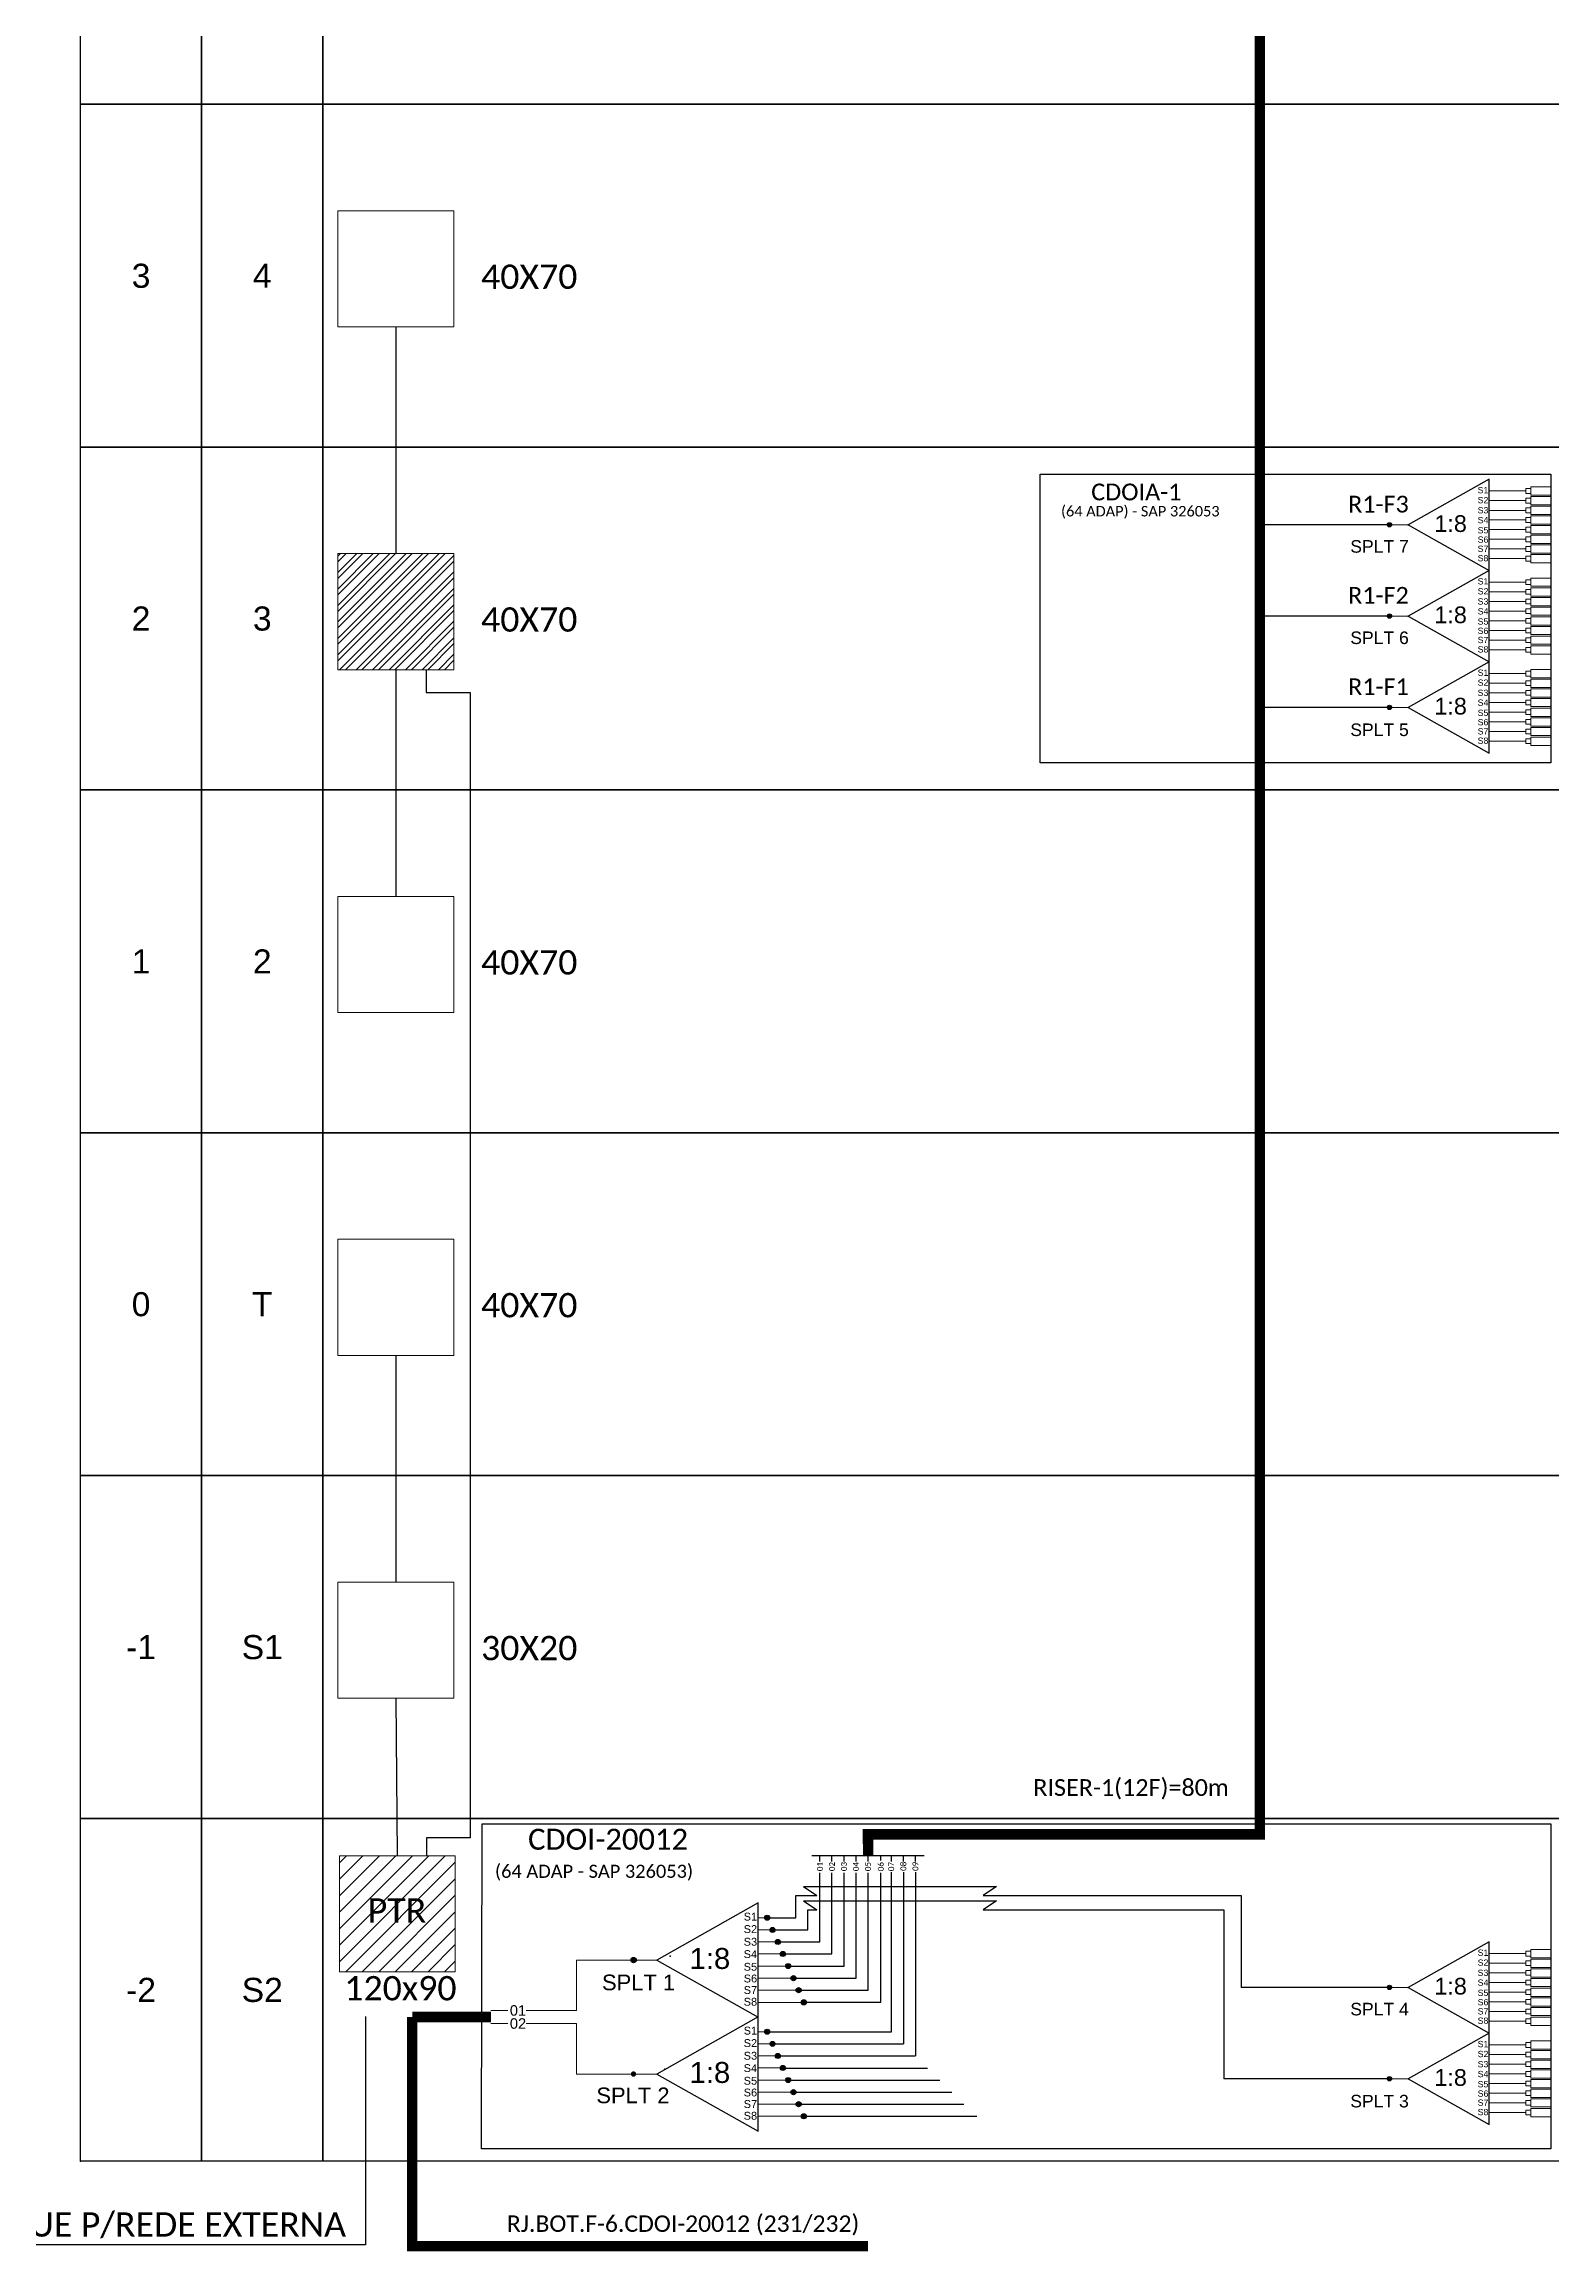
# Model space of a CAD drawing. Header units: millimetres. Extents: x 8709 to 9550, y -7102 to -6508.
# Drawn here: x 9348.6 to 9463.7, y -7015.5 to -6846.9 of the extents above; entities that cross this region are included whole.
import ezdxf
from ezdxf.enums import TextEntityAlignment as Align

# ---------------------------------------------------------------- set-up
doc = ezdxf.new("R2010")
doc.units = ezdxf.units.MM
doc.layers.add('AS BUILT', color=10, linetype='Continuous')
doc.layers.add('VPORT', color=7, linetype='Continuous')
doc.styles.add('ARIAL', font='arial.ttf')
doc.styles.add('WMF-Calibri0', font='calibri.ttf')
doc.linetypes.add('RESERVA', pattern='A,0.5,-0.15,["RESERVA",Standard,S=0.18,R=0,X=0,Y=-0.1],-1.3', length=1.95)

# ---------------------------------------------------------------- blocks, each defined once
blk = doc.blocks.new('ANDAR_MAIOR')
for points in [[(0, 32.74), (11.57, 32.74), (11.57, 0), (0, 0)], [(11.57, 32.74), (23.15, 32.74), (23.15, 0), (11.57, 0)], [(23.15, 32.74), (143.15, 32.74), (143.15, 0), (23.15, 0)], [(143.15, 32.74), (154.72, 32.74), (154.72, 0), (143.15, 0)], [(154.72, 32.74), (177.86, 32.74), (177.86, 0), (154.72, 0)]]:
    blk.add_lwpolyline(points, close=True)
blk.add_point((0, 0))
at = {"style": 'ARIAL', "flags": 4}
for tag, p in [('LOGICO', (5.79, 16.37)), ('REAL', (17.36, 16.37)), ("UC'S POR PISO", (148.93, 16.37)), ('N°DOS_APS', (166.29, 16.37))]:
    blk.add_attdef(tag, text='', height=2.3, dxfattribs=at).set_placement(p, align=Align.MIDDLE_CENTER)
blk = doc.blocks.new('SPLT_1-8_DIV_DIR')
h = blk.add_hatch(color=3)
h.dxf.hatch_style = 1
edge = h.paths.add_edge_path()
edge.add_arc((12.77, 4.04), 0.242, 0, 360)
h = blk.add_hatch(color=3)
h.dxf.hatch_style = 1
edge = h.paths.add_edge_path()
edge.add_arc((13.27, 2.88), 0.242, 0, 360)
h = blk.add_hatch(color=3)
h.dxf.hatch_style = 1
edge = h.paths.add_edge_path()
edge.add_arc((13.77, 1.73), 0.242, 0, 360)
h = blk.add_hatch(color=3)
h.dxf.hatch_style = 1
edge = h.paths.add_edge_path()
edge.add_arc((14.27, 0.58), 0.242, 0, 360)
h = blk.add_hatch(color=3)
h.dxf.hatch_style = 1
edge = h.paths.add_edge_path()
edge.add_arc((14.77, -0.58), 0.242, 0, 360)
h = blk.add_hatch(color=3)
h.dxf.hatch_style = 1
edge = h.paths.add_edge_path()
edge.add_arc((15.27, -1.73), 0.242, 0, 360)
h = blk.add_hatch(color=3)
h.dxf.hatch_style = 1
edge = h.paths.add_edge_path()
edge.add_arc((15.77, -2.88), 0.242, 0, 360)
h = blk.add_hatch(color=3)
h.dxf.hatch_style = 1
edge = h.paths.add_edge_path()
edge.add_arc((16.27, -4.04), 0.242, 0, 360)
at = {"color": 1}
blk.add_lwpolyline([(11.89, 5.45), (2.22, 0), (11.89, -5.45), (11.89, 5.45)], dxfattribs=at)
at = {"color": 7, "lineweight": 0}
for points in [[(12.77, 4.04), (11.89, 4.04)], [(11.89, 2.88), (13.27, 2.88)], [(11.89, 1.73), (13.77, 1.73)], [(11.89, 0.58), (14.27, 0.58)], [(11.89, -0.58), (14.77, -0.58)], [(11.89, -1.73), (15.27, -1.73)], [(11.89, -2.88), (15.77, -2.88)], [(11.89, -4.04), (16.27, -4.04)]]:
    blk.add_lwpolyline(points, dxfattribs=at)
at = {"color": 1, "lineweight": 0}
blk.add_lwpolyline([(2.22, 0), (0, 0)], dxfattribs=at)
at = {"color": 3}
for centre in [(12.77, 4.04), (13.27, 2.88), (13.77, 1.73), (14.27, 0.58), (14.77, -0.58), (15.27, -1.73), (15.77, -2.88), (16.27, -4.04)]:
    blk.add_circle(centre, 0.242, dxfattribs=at)
at = {"color": 1, "style": 'ARIAL'}
for s, height, p in [('S1', 0.75, (10.52, 3.77)), ('S2', 0.75, (10.52, 2.58)), ('S3', 0.75, (10.52, 1.37)), ('1:8', 2, (5.35, -0.85)), ('S4', 0.75, (10.52, 0.19)), ('S5', 0.75, (10.52, -1.02)), ('S6', 0.75, (10.52, -2.14)), ('S7', 0.75, (10.52, -3.24)), ('S8', 0.75, (10.52, -4.36))]:
    blk.add_text(s, height=height, dxfattribs=at).set_placement(p)
blk = doc.blocks.new('SPLITTER_')
blk.add_point((0, 0))
at = {"style": 'ARIAL', "flags": 4}
blk.add_attdef('SPLT', (0, -3.26), '', height=1.5, dxfattribs=at)
blk = doc.blocks.new('SPLT_1-8_SC-APC')
at = {"color": 1}
blk.add_lwpolyline([(-7.37, -2.1), (-17.04, -7.55), (-7.37, -13), (-7.37, -2.1)], dxfattribs=at)
at = {"color": 3, "lineweight": 0}
for points in [[(-2.99, -3.51), (-7.37, -3.51)], [(-7.37, -4.66), (-2.99, -4.66)], [(-2.41, -3.02), (-2.41, -4)], [(-2.41, -3.02), (0, -3.02)], [(-2.41, -4), (0, -4)], [(-2.41, -4.17), (-2.41, -5.16)], [(-2.41, -4.17), (0, -4.17)], [(-2.41, -5.16), (0, -5.16)], [(-7.37, -5.82), (-2.99, -5.82)], [(-7.37, -6.97), (-2.99, -6.97)], [(-2.41, -5.32), (-2.41, -6.31)], [(-2.41, -5.32), (0, -5.32)], [(-2.41, -6.31), (0, -6.31)], [(-2.41, -6.48), (-2.41, -7.46)], [(-2.41, -6.48), (0, -6.48)], [(-2.41, -7.46), (0, -7.46)], [(-2.41, -7.63), (-2.41, -8.62)], [(-2.41, -7.63), (0, -7.63)], [(-7.37, -8.12), (-2.99, -8.12)], [(-7.37, -9.28), (-2.99, -9.28)], [(-7.37, -10.43), (-2.99, -10.43)], [(-2.41, -8.62), (0, -8.62)], [(-2.41, -8.78), (-2.41, -9.77)], [(-2.41, -8.78), (0, -8.78)], [(-2.41, -9.77), (0, -9.77)], [(-2.41, -9.94), (-2.41, -10.92)], [(-2.41, -9.94), (0, -9.94)], [(-7.37, -11.58), (-2.99, -11.58)], [(-2.41, -10.92), (0, -10.92)], [(-2.41, -11.09), (-2.41, -12.08)], [(-2.41, -11.09), (0, -11.09)], [(-2.41, -12.08), (0, -12.08)]]:
    blk.add_lwpolyline(points, dxfattribs=at)
for points in [[(-2.99, -3.22), (-2.41, -3.22), (-2.41, -3.8), (-2.99, -3.8)], [(-2.99, -4.38), (-2.41, -4.38), (-2.41, -4.95), (-2.99, -4.95)], [(-2.99, -5.53), (-2.41, -5.53), (-2.41, -6.1), (-2.99, -6.1)], [(-2.99, -6.68), (-2.41, -6.68), (-2.41, -7.26), (-2.99, -7.26)], [(-2.99, -7.84), (-2.41, -7.84), (-2.41, -8.41), (-2.99, -8.41)], [(-2.99, -8.99), (-2.41, -8.99), (-2.41, -9.56), (-2.99, -9.56)], [(-2.99, -10.14), (-2.41, -10.14), (-2.41, -10.72), (-2.99, -10.72)], [(-2.99, -11.3), (-2.41, -11.3), (-2.41, -11.87), (-2.99, -11.87)]]:
    blk.add_lwpolyline(points, close=True, dxfattribs=at)
at = {"color": 1, "lineweight": 0}
blk.add_lwpolyline([(-17.04, -7.55), (-19.26, -7.55)], dxfattribs=at)
at = {"color": 1, "style": 'ARIAL'}
for s, height, p in [('S1', 0.75, (-8.74, -3.78)), ('S2', 0.75, (-8.74, -4.97)), ('1:8', 2, (-13.91, -8.4)), ('S3', 0.75, (-8.74, -6.18)), ('S4', 0.75, (-8.74, -7.36)), ('S5', 0.75, (-8.74, -8.57)), ('S6', 0.75, (-8.74, -9.69)), ('S7', 0.75, (-8.74, -10.78)), ('S8', 0.75, (-8.74, -11.9))]:
    blk.add_text(s, height=height, dxfattribs=at).set_placement(p)

msp = doc.modelspace()

# ---------------------------------------------------------------- hatches: boundary and pattern name
h = msp.add_hatch(color=3)
h.dxf.hatch_style = 1
edge = h.paths.add_edge_path()
edge.add_arc((9451.4, -6883.58), 0.164, 0, 360)
h = msp.add_hatch(color=3)
h.dxf.hatch_style = 1
edge = h.paths.add_edge_path()
edge.add_arc((9451.4, -6890.55), 0.164, 0, 360)
h = msp.add_hatch(color=3)
h.dxf.hatch_style = 1
edge = h.paths.add_edge_path()
edge.add_arc((9451.4, -6897.53), 0.164, 0, 360)
h = msp.add_hatch()
h.set_pattern_fill('ANSI31', color=1, scale=0.28052316, style=0)
h.paths.add_polyline_path([(9380.02, -6994.14), (9380.02, -6985.27), (9371.16, -6985.27), (9371.16, -6994.14)])
h.paths.add_polyline_path([(9373.81, -6990.42), (9377.63, -6990.42), (9377.63, -6988.47), (9373.81, -6988.47)], flags=24)
h = msp.add_hatch(color=3)
h.dxf.hatch_style = 1
edge = h.paths.add_edge_path()
edge.add_arc((9393.64, -6993.24), 0.205, 0, 360)
h = msp.add_hatch(color=3)
h.dxf.hatch_style = 1
edge = h.paths.add_edge_path()
edge.add_arc((9451.4, -6995.33), 0.164, 0, 360)
h = msp.add_hatch(color=3)
h.dxf.hatch_style = 1
h.paths.add_polyline_path([(9393.84, -7001.95, 1), (9393.43, -7001.95, 1)])
h = msp.add_hatch(color=3)
h.dxf.hatch_style = 1
edge = h.paths.add_edge_path()
edge.add_arc((9451.4, -7002.31), 0.164, 0, 360)
at = {"layer": 'VPORT'}
h = msp.add_hatch(dxfattribs=at)
h.set_pattern_fill('STEEL', color=1, scale=0.280523, style=0)
h.set_pattern_definition([(45, (0, 0), (-0.62979246, 0.62979246), []), (45, (0, 0.4453), (-0.62979246, 0.62979246), [])])
h.paths.add_polyline_path([(9379.92, -6885.78), (9371.05, -6885.78), (9371.05, -6894.65), (9379.92, -6894.65)])

# ---------------------------------------------------------------- linework, layer by layer
at = {"color": 5, "const_width": 0.8}
msp.add_lwpolyline([(9411.57, -6985.25), (9411.55, -6983.64), (9441.49, -6983.64), (9441.49, -6726.41)], dxfattribs=at)
at = {"color": 1, "lineweight": 0}
for points in [[(9371.05, -6859.59), (9379.92, -6859.59), (9379.92, -6868.45), (9371.05, -6868.45)], [(9371.05, -6885.78), (9379.92, -6885.78), (9379.92, -6894.65), (9371.05, -6894.65)], [(9371.05, -6911.98), (9379.92, -6911.98), (9379.92, -6920.84), (9371.05, -6920.84)], [(9371.05, -6938.17), (9379.92, -6938.17), (9379.92, -6947.04), (9371.05, -6947.04)], [(9371.05, -6964.37), (9379.92, -6964.37), (9379.92, -6973.23), (9371.05, -6973.23)], [(9371.16, -6985.27), (9380.02, -6985.27), (9380.02, -6994.14), (9371.16, -6994.14)]]:
    msp.add_lwpolyline(points, close=True, dxfattribs=at)
at = {"color": 3}
for points in [[(9375.48, -6868.45), (9375.48, -6885.78)], [(9375.48, -6894.65), (9375.48, -6911.98)], [(9377.8, -6894.65), (9377.8, -6896.4), (9381.15, -6896.4), (9381.15, -6983.91), (9377.81, -6983.91), (9377.81, -6985.27)], [(9375.48, -6947.04), (9375.48, -6964.37)], [(9375.48, -6973.23), (9375.59, -6985.27)]]:
    msp.add_lwpolyline(points, dxfattribs=at)
at = {"color": 1}
for points in [[(9424.71, -6879.72), (9463.73, -6879.72), (9463.73, -6901.77), (9424.71, -6901.77)], [(9382.07, -6982.83), (9463.73, -6982.83), (9463.73, -7007.66), (9382.01, -7007.66)]]:
    msp.add_lwpolyline(points, close=True, dxfattribs=at)
at = {"color": 5}
for points in [[(9451.4, -6883.58), (9441.49, -6883.58)], [(9451.4, -6890.55), (9441.49, -6890.55)], [(9451.4, -6897.53), (9441.49, -6897.53)], [(9403.85, -6998.72), (9413.34, -6998.72), (9413.34, -6986.53)], [(9404.65, -6991.85), (9407.88, -6991.85), (9407.88, -6986.59)], [(9405.05, -6992.77), (9408.8, -6992.77), (9408.8, -6986.59)], [(9405.45, -6993.7), (9409.72, -6993.7), (9409.72, -6986.59)], [(9405.85, -6994.62), (9410.65, -6994.62), (9410.65, -6986.59)], [(9406.25, -6995.54), (9411.57, -6995.54), (9411.57, -6986.59)], [(9406.65, -6996.46), (9412.53, -6996.46), (9412.53, -6986.59)], [(9407.26, -6985.25), (9415.84, -6985.25)], [(9407.88, -6985.7), (9407.88, -6985.25)], [(9408.8, -6985.7), (9408.8, -6985.25)], [(9409.72, -6985.7), (9409.72, -6985.25)], [(9410.65, -6985.7), (9410.65, -6985.25)], [(9411.57, -6985.7), (9411.57, -6985.25)], [(9412.53, -6985.64), (9412.53, -6985.25)], [(9413.34, -6985.7), (9413.34, -6985.25)], [(9414.27, -6985.7), (9414.27, -6985.25)], [(9414.27, -6986.53), (9414.27, -6999.65)], [(9415.19, -6985.7), (9415.19, -6985.25)], [(9415.19, -6986.53), (9415.19, -7000.57)], [(9404.25, -6999.65), (9414.27, -6999.65)], [(9404.65, -7000.57), (9415.19, -7000.57)]]:
    msp.add_lwpolyline(points, dxfattribs=at)
for points in [[(9403.85, -6990.01), (9406.03, -6990.01), (9406.03, -6988.3)], [(9406.03, -6988.3), (9407.65, -6988.3)], [(9420.36, -6988.3), (9440.07, -6988.3), (9440.07, -6995.33)], [(9404.25, -6990.93), (9406.96, -6990.93), (9406.96, -6989.4)], [(9406.96, -6989.4), (9407.65, -6989.4)], [(9420.36, -6989.4), (9438.75, -6989.4)], [(9438.75, -6989.4), (9438.75, -7002.31)], [(9451.4, -6995.33), (9440.07, -6995.33)], [(9451.4, -7002.31), (9438.75, -7002.31)]]:
    msp.add_lwpolyline(points)
at = {"color": 1, "const_width": 0.8}
for points in [[(9382.74, -6997.59), (9376.73, -6997.59)], [(9376.73, -6997.59), (9376.73, -7015.1), (9411.55, -7015.1)]]:
    msp.add_lwpolyline(points, dxfattribs=at)
at = {"color": 8, "linetype": 'RESERVA'}
for points in [[(9405.05, -7001.49), (9416.11, -7001.49)], [(9405.45, -7002.41), (9417.03, -7002.41)], [(9405.85, -7003.34), (9417.96, -7003.34)], [(9406.44, -7004.24), (9418.88, -7004.24)], [(9406.65, -7005.18), (9419.86, -7005.18)]]:
    msp.add_lwpolyline(points, dxfattribs=at)
at = {"color": 3}
for centre, radius in [((9451.4, -6883.58), 0.164), ((9451.4, -6890.55), 0.164), ((9451.4, -6897.53), 0.164), ((9393.64, -6993.24), 0.205), ((9451.4, -6995.33), 0.164), ((9451.4, -7002.31), 0.164)]:
    msp.add_circle(centre, radius, dxfattribs=at)
for p in [(9452.83, -6883.58), (9452.83, -6890.55), (9452.83, -6995.33)]:
    msp.add_point(p)
at = {"layer": 'AS BUILT', "color": 3, "lineweight": 0}
for points in [[(9393.64, -6993.24), (9389.29, -6993.24), (9389.29, -6997.09), (9385.43, -6997.09)], [(9384.03, -6997.09), (9382.74, -6997.09)]]:
    msp.add_lwpolyline(points, dxfattribs=at)
at = {"layer": 'AS BUILT', "color": 2, "lineweight": 0}
for points in [[(9384.03, -6998.09), (9382.74, -6998.09)], [(9393.64, -7001.95), (9389.29, -7001.95), (9389.29, -6998.09), (9385.43, -6998.09)]]:
    msp.add_lwpolyline(points, dxfattribs=at)
at = {"layer": 'VPORT'}
for points in [[(9406.63, -6987.61), (9421.38, -6987.61)], [(9406.63, -6987.61), (9407.65, -6988.3)], [(9421.38, -6987.61), (9420.36, -6988.3)], [(9406.63, -6988.71), (9421.38, -6988.71)], [(9406.63, -6988.71), (9407.65, -6989.4)], [(9421.38, -6988.71), (9420.36, -6989.4)]]:
    msp.add_lwpolyline(points, dxfattribs=at)
at = {"layer": 'VPORT', "color": 1}
msp.add_lwpolyline([(9373.17, -6997.56), (9373.17, -7014.99), (9335.24, -7014.99), (9340.91, -7013.87), (9339.3, -7015.64)], dxfattribs=at)

# ---------------------------------------------------------------- block references
ref = msp.add_blockref('ANDAR_MAIOR', (9351.38, -6851.45), dxfattribs=dict(xscale=0.8, yscale=0.8, zscale=0.8))
ref.add_attrib('LOGICO', '4', dxfattribs={"height": 1.84, "style": 'ARIAL'}).set_placement((9356.01, -6838.35), align=Align.MIDDLE_CENTER)
ref.add_attrib('REAL', '5', dxfattribs={"height": 1.84, "style": 'ARIAL'}).set_placement((9365.27, -6838.35), align=Align.MIDDLE_CENTER)
ref.add_attrib("UC'S POR PISO", '7', dxfattribs={"height": 1.84, "style": 'ARIAL'}).set_placement((9470.52, -6838.35), align=Align.MIDDLE_CENTER)
ref.add_attrib('N°DAS_UCS', 'AP. 501 - 507', dxfattribs={"height": 1.84, "style": 'ARIAL'}).set_placement((9484.41, -6838.35), align=Align.MIDDLE_CENTER)
ref = msp.add_blockref('ANDAR_MAIOR', (9351.38, -6877.64), dxfattribs=dict(xscale=0.8, yscale=0.8, zscale=0.8))
ref.add_attrib('LOGICO', '3', dxfattribs={"height": 1.84, "style": 'ARIAL'}).set_placement((9356.01, -6864.55), align=Align.MIDDLE_CENTER)
ref.add_attrib('REAL', '4', dxfattribs={"height": 1.84, "style": 'ARIAL'}).set_placement((9365.27, -6864.55), align=Align.MIDDLE_CENTER)
ref.add_attrib("UC'S POR PISO", '7', dxfattribs={"height": 1.84, "style": 'ARIAL'}).set_placement((9470.52, -6864.55), align=Align.MIDDLE_CENTER)
ref.add_attrib('N°DAS_UCS', 'AP. 401 - 407', dxfattribs={"height": 1.84, "style": 'ARIAL'}).set_placement((9484.41, -6864.55), align=Align.MIDDLE_CENTER)
ref = msp.add_blockref('ANDAR_MAIOR', (9351.38, -6903.84), dxfattribs=dict(xscale=0.8, yscale=0.8, zscale=0.8))
ref.add_attrib('LOGICO', '2', dxfattribs={"height": 1.84, "style": 'ARIAL'}).set_placement((9356.01, -6890.74), align=Align.MIDDLE_CENTER)
ref.add_attrib('REAL', '3', dxfattribs={"height": 1.84, "style": 'ARIAL'}).set_placement((9365.27, -6890.74), align=Align.MIDDLE_CENTER)
ref.add_attrib("UC'S POR PISO", '7', dxfattribs={"height": 1.84, "style": 'ARIAL'}).set_placement((9470.52, -6890.74), align=Align.MIDDLE_CENTER)
ref.add_attrib('N°DAS_UCS', 'AP. 301 - 307', dxfattribs={"height": 1.84, "style": 'ARIAL'}).set_placement((9484.41, -6890.74), align=Align.MIDDLE_CENTER)
at = {"color": 3, "xscale": 0.6400000000000001, "yscale": 0.6400000000000001, "zscale": 0.6400000000000001}
for p in [(9463.73, -6878.75), (9463.73, -6885.72), (9463.73, -6892.7), (9463.73, -6990.5), (9463.73, -6997.48)]:
    msp.add_blockref('SPLT_1-8_SC-APC', p, dxfattribs=at)
ref = msp.add_blockref('ANDAR_MAIOR', (9351.38, -6930.03), dxfattribs=dict(xscale=0.8, yscale=0.8, zscale=0.8))
ref.add_attrib('LOGICO', '1', dxfattribs={"height": 1.84, "style": 'ARIAL'}).set_placement((9356.01, -6916.94), align=Align.MIDDLE_CENTER)
ref.add_attrib('REAL', '2', dxfattribs={"height": 1.84, "style": 'ARIAL'}).set_placement((9365.27, -6916.94), align=Align.MIDDLE_CENTER)
ref.add_attrib("UC'S POR PISO", '7', dxfattribs={"height": 1.84, "style": 'ARIAL'}).set_placement((9470.52, -6916.94), align=Align.MIDDLE_CENTER)
ref.add_attrib('N°DAS_UCS', 'AP. 201 - 207', dxfattribs={"height": 1.84, "style": 'ARIAL'}).set_placement((9484.41, -6916.94), align=Align.MIDDLE_CENTER)
ref = msp.add_blockref('ANDAR_MAIOR', (9351.38, -6956.23), dxfattribs=dict(xscale=0.8, yscale=0.8, zscale=0.8))
ref.add_attrib('LOGICO', '0', dxfattribs={"height": 1.84, "style": 'ARIAL'}).set_placement((9356.01, -6943.13), align=Align.MIDDLE_CENTER)
ref.add_attrib('REAL', 'T', dxfattribs={"height": 1.84, "style": 'ARIAL'}).set_placement((9365.27, -6943.13), align=Align.MIDDLE_CENTER)
ref.add_attrib("UC'S POR PISO", '7', dxfattribs={"height": 1.84, "style": 'ARIAL'}).set_placement((9470.52, -6943.13), align=Align.MIDDLE_CENTER)
ref.add_attrib('N°DAS_UCS', 'AP. 101 - 106', dxfattribs={"height": 1.84, "style": 'ARIAL'}).set_placement((9484.41, -6943.13), align=Align.MIDDLE_CENTER)
ref = msp.add_blockref('ANDAR_MAIOR', (9351.38, -6982.42), dxfattribs=dict(xscale=0.8, yscale=0.8, zscale=0.8))
ref.add_attrib('LOGICO', '-1', dxfattribs={"height": 1.84, "style": 'ARIAL'}).set_placement((9356.01, -6969.33), align=Align.MIDDLE_CENTER)
ref.add_attrib('REAL', 'S1', dxfattribs={"height": 1.84, "style": 'ARIAL'}).set_placement((9365.27, -6969.33), align=Align.MIDDLE_CENTER)
ref.add_attrib("UC'S POR PISO", '4', dxfattribs={"height": 1.84, "style": 'ARIAL'}).set_placement((9470.52, -6969.33), align=Align.MIDDLE_CENTER)
ref.add_attrib('N°DAS_UCS', 'S. 101 - 104', dxfattribs={"height": 1.84, "style": 'ARIAL'}).set_placement((9484.41, -6969.33), align=Align.MIDDLE_CENTER)
ref = msp.add_blockref('ANDAR_MAIOR', (9351.38, -7008.62), dxfattribs=dict(xscale=0.8, yscale=0.8, zscale=0.8))
ref.add_attrib('LOGICO', '-2', dxfattribs={"height": 1.84, "style": 'ARIAL'}).set_placement((9356.01, -6995.52), align=Align.MIDDLE_CENTER)
ref.add_attrib('REAL', 'S2', dxfattribs={"height": 1.84, "style": 'ARIAL'}).set_placement((9365.27, -6995.52), align=Align.MIDDLE_CENTER)
ref.add_attrib("UC'S POR PISO", '-', dxfattribs={"height": 1.84, "style": 'ARIAL'}).set_placement((9470.52, -6995.52), align=Align.MIDDLE_CENTER)
ref.add_attrib('N°DAS_UCS', '-', dxfattribs={"height": 1.84, "style": 'ARIAL'}).set_placement((9484.41, -6995.52), align=Align.MIDDLE_CENTER)
at = {"xscale": 0.8, "yscale": 0.8, "zscale": 0.8}
for p in [(9393.64, -6993.24), (9393.64, -7001.95)]:
    msp.add_blockref('SPLT_1-8_DIV_DIR', p, dxfattribs=at)
ref = msp.add_blockref('SPLITTER_', (9396.45, -6992.94), dxfattribs=dict(xscale=-0.8, yscale=0.8, zscale=0.8))
ref.add_attrib('SPLT', 'SPLT 1', (9391.23, -6995.55), dxfattribs={"height": 1.2, "style": 'ARIAL'})
ref = msp.add_blockref('SPLITTER_', (9396.02, -7001.57), dxfattribs=dict(xscale=-0.8, yscale=0.8, zscale=0.8))
ref.add_attrib('SPLT', 'SPLT 2', (9390.8, -7004.18), dxfattribs={"height": 1.2, "style": 'ARIAL'})

# ---------------------------------------------------------------- texts
at = {"style": 'WMF-Calibri0'}
for s, height, p in [('40X70', 1.854, (9381.99, -6865.55)), ('40X70', 1.854, (9381.99, -6891.74)), ('40X70', 1.854, (9381.99, -6917.94)), ('40X70', 1.854, (9381.99, -6944.13)), ('30X20', 1.854, (9381.99, -6970.33)), ('PTR', 1.854, (9373.33, -6990.38)), ('120x90', 1.854, (9371.54, -6996.32)), ('SEGUE P/REDE EXTERNA', 1.8536, (9342.93, -7014.37))]:
    msp.add_text(s, height=height, dxfattribs=at).set_placement(p)
at = {"color": 1, "style": 'WMF-Calibri0'}
for s, height, p in [('CDOIA-1', 1.28, (9428.61, -6881.71)), ('CDOI-20012', 1.6, (9385.58, -6984.81)), ('RJ.BOT.F-6.CDOI-20012 (231/232)', 1.2567, (9383.96, -7014.01))]:
    msp.add_text(s, height=height, dxfattribs=at).set_placement(p)
for s, height, p in [('(64 ADAP) - SAP 326053', 0.8, (9432.36, -6882.94)), ('(64 ADAP - SAP 326053)', 1, (9390.62, -6986.96))]:
    msp.add_text(s, height=height, dxfattribs=at).set_placement(p, align=Align.CENTER)
at = {"color": 5, "style": 'WMF-Calibri0'}
for s, p in [('R1-F3', (9448.24, -6882.64)), ('R1-F2', (9448.24, -6889.61)), ('R1-F1', (9448.24, -6896.59)), ('RISER-1(12F)=80m', (9424.18, -6980.7))]:
    msp.add_text(s, height=1.28, dxfattribs=at).set_placement(p)
at = {"color": 7, "style": 'ARIAL'}
for s, p in [('SPLT 7', (9450.64, -6885.71)), ('SPLT 6', (9450.64, -6892.69)), ('SPLT 5', (9450.64, -6899.72)), ('SPLT 4', (9450.64, -6997.47)), ('SPLT 3', (9450.64, -7004.5))]:
    msp.add_text(s, height=0.96, dxfattribs=at).set_placement(p, align=Align.CENTER)
at = {"style": 'WMF-Calibri0'}
for s, p in [('01', (9408.1, -6986.45)), ('02', (9409.02, -6986.45)), ('03', (9409.94, -6986.45)), ('04', (9410.85, -6986.45)), ('05', (9411.77, -6986.45)), ('06', (9412.75, -6986.46)), ('07', (9413.55, -6986.45)), ('08', (9414.48, -6986.43)), ('09', (9415.4, -6986.43))]:
    msp.add_text(s, height=0.445, rotation=90, dxfattribs=at).set_placement(p)
at = {"style": 'ARIAL'}
for s, p in [('01', (9384.81, -6997.09)), ('02', (9384.81, -6998.09))]:
    msp.add_text(s, height=0.8, dxfattribs=at).set_placement(p, align=Align.MIDDLE_CENTER)

doc.saveas('drawing.dxf')
